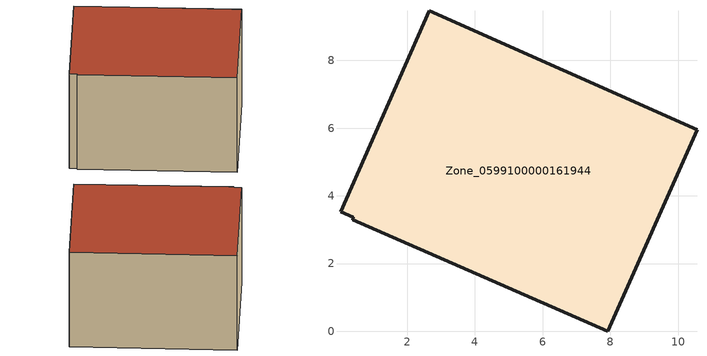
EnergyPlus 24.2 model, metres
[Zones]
Zone_0599100000161944
 floor ground (C_G): 0.39,3.3 0.41,3.37 0.03,3.54 2.65,9.47 10.56,5.96 7.93,0 z0
 wall outside (C_F): 7.93,0 10.56,5.96 2.65,9.47 0.03,3.54 0.41,3.37 0.39,3.3 7.93,0 z0:5.77
 roof outside (C_R): 0.41,3.37 0.39,3.3 7.93,0 10.56,5.96 2.65,9.47 0.03,3.54 z5.77
[BUILDING]
Pand.0599100000161944: North Axis=0; Terrain=City; Loads Convergence Tolerance Value=0.04; Temperature Convergence Tolerance Value=0.4; Solar Distribution=FullExterior; Maximum Number of Warmup Days=25; Minimum Number of Warmup Days=1
[Site:Location]
Rotterdam.The.Hague.AP_ZH_NLD Design_Conditions: Latitude=51.96; Longitude=4.45; Time Zone=1; Elevation=-4.5
[SITE:GROUNDTEMPERATURE:BUILDINGSURFACE]
18, 18, 18, 18, 18, 18, 18, 18, 18, 18, 18, 18
[MATERIAL] Thermal Absorptance=0.9; Solar Absorptance=0.7; Visible Absorptance=0.7
Name | Roughness | Thickness | Conductivity | Density | Specific Heat
G.TC.1946-1964 | MediumSmooth | 0.15 | 1 | 540 | 1210
F.TC.1946-1964 | Rough | 0.3 | 0.857143 | 1920 | 840
R.TC.1946-1964 | MediumRough | 0.2 | 0.235294 | 1500 | 1000
[CONSTRUCTION]
C_G: G.TC.1946-1964
C_F: F.TC.1946-1964
C_R: R.TC.1946-1964
[ZONE]
Zone_0599100000161944: Type=1; Multiplier=1; Ceiling Height=Autocalculate; Volume=Autocalculate; Floor Area=autocalculate; Part of Total Floor Area=Yes
[ZONEINFILTRATION:DESIGNFLOWRATE]
Infil_Zone_0599100000161944: Zone or ZoneList or Space or SpaceList=Zone_0599100000161944; Schedule=AlwaysOn; Design Flow Rate Calculation Method=Flow/Area; Flow Rate per Floor Area=0.003; Constant Term Coefficient=1; Temperature Term Coefficient=0; Velocity Term Coefficient=0; Velocity Squared Term Coefficient=0
[HVACTEMPLATE:ZONE:IDEALLOADSAIRSYSTEM]
Zone_0599100000161944: Maximum Heating Supply Air Temperature=50; Minimum Cooling Supply Air Temperature=13; Maximum Heating Supply Air Humidity Ratio=0.0156; Minimum Cooling Supply Air Humidity Ratio=0.0077; Heating Limit=NoLimit; Cooling Limit=NoLimit; Dehumidification Control Type=ConstantSensibleHeatRatio; Cooling Sensible Heat Ratio=0.7; Dehumidification Setpoint=60; Humidification Control Type=None; Humidification Setpoint=30; Outdoor Air Method=None; Outdoor Air Flow Rate per Person=0.00944; Outdoor Air Flow Rate per Zone Floor Area=0; Outdoor Air Flow Rate per Zone=0; Demand Controlled Ventilation Type=None; Outdoor Air Economizer Type=NoEconomizer; Heat Recovery Type=None; Sensible Heat Recovery Effectiveness=0.7; Latent Heat Recovery Effectiveness=0.65
[ZONECONTROL:THERMOSTAT]
ThermostatControl_Zone_0599100000161944: Zone or ZoneList=Zone_0599100000161944; Control Type Schedule=DualSetpointControlType; Control 1=Thermostat_Zone_0599100000161944; Temperature Difference Between Cutout And Setpoint=0
[THERMOSTATSETPOINT:DUALSETPOINT]
Thermostat_Zone_0599100000161944: Heating Setpoint Temperature Schedule=HeatingSetpoint_Zone_0599100000161944; Cooling Setpoint Temperature Schedule=CoolingSetpoint_Zone_0599100000161944
[SCHEDULE:COMPACT]
HeatingSetpoint_Zone_0599100000161944: Through: 12/31, For: AllDays, Until: 24:00, 21
CoolingSetpoint_Zone_0599100000161944: Through: 12/31, For: AllDays, Until: 24:00, 24
DualSetpointControlType: Through: 12/31, For: AllDays, Until: 24:00, 4
AlwaysOn: Through: 12/31, For: AllDays, Until: 24:00, 1
